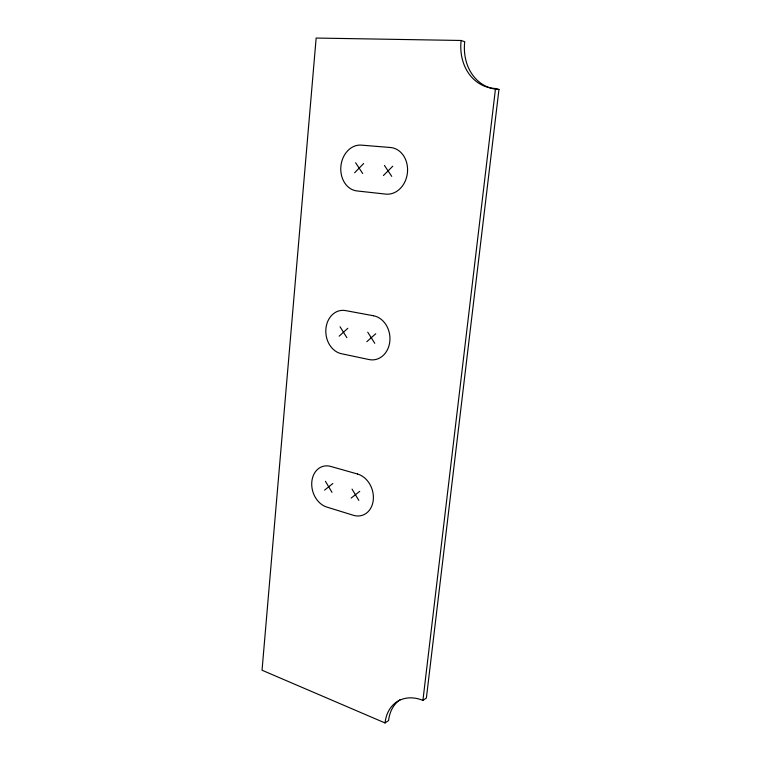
<?xml version="1.0" encoding="UTF-8"?>
<svg xmlns="http://www.w3.org/2000/svg" width="761" height="761" viewBox="0 0 761 761"><rect width="100%" height="100%" fill="white"/><g stroke="black" fill="none" stroke-linecap="round" stroke-linejoin="round"><path stroke-width="1.14" d="M422.926 700.377L495.506 88.514A48.723 40.257 -69.9 0 1 461.118 40.476L316.148 38.05L262.041 670.232L385.028 722.95A41.998 31.391 59.2 0 1 422.926 700.377L426.379 698.027L498.959 89.475A48.438 40.086 -69.7 0 1 464.714 41.703L461.118 40.476M354.664 172.718L363.653 163.52M383.411 175.553L392.762 166.212M339.178 336.153L347.796 328.295M366.792 341.699L375.744 333.756M324.586 490.122L332.861 483.482M351.144 498.075L359.725 491.368M385.028 722.95L388.586 720.543A41.769 31.315 59.1 0 1 400.238 699.616M495.506 88.514L498.959 89.475M384.429 165.441L391.734 176.381M355.606 162.768L362.693 173.508M367.744 332.196L374.773 343.306M340.062 326.792L346.892 337.703M352.039 489.114L358.812 500.367M325.423 481.304L332.005 492.348M390.431 147.501L361.342 145.132A23.011 18.559 -84.6 0 0 340.89 166.288A23.011 18.559 -84.6 0 0 356.966 190.944L385.732 194.103A23.42 19.225 -83.6 0 0 407.439 172.652A23.42 19.225 -83.6 0 0 390.431 147.501M373.47 315.748L345.542 310.593A21.888 17.817 83.6 0 0 325.917 328.676A21.888 17.817 83.6 0 0 341.423 353.713L369.056 359.553A22.259 18.445 83.1 0 0 389.832 341.328A22.259 18.445 83.1 0 0 373.47 315.748M357.508 474.017L330.655 466.407A21.279 16.78 73.4 0 0 311.82 481.732A21.279 16.78 73.4 0 0 326.773 507.064L353.351 515.283A21.66 17.322 72.1 0 0 373.28 499.939A21.66 17.322 72.1 0 0 357.508 474.017"/></g></svg>
